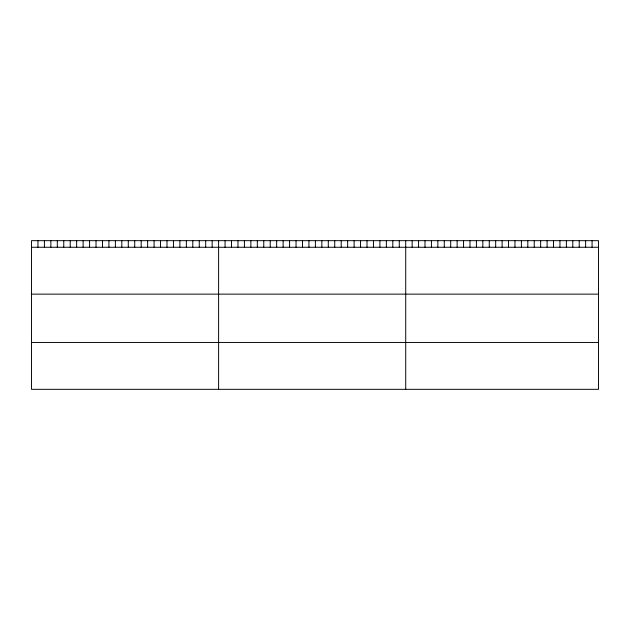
<?xml version="1.0" encoding="UTF-8"?>
<svg xmlns="http://www.w3.org/2000/svg" width="630" height="630" viewBox="0 0 630 630"><rect width="100%" height="100%" fill="white"/><g stroke="black" fill="none" stroke-linecap="round" stroke-linejoin="round"><path stroke-width="0.94" d="M598.5 247.259L598.5 389.324L31.5 389.324L31.5 240.676L598.5 240.676L598.5 247.259L31.5 247.259M31.5 294.139L598.5 294.139M31.5 342.444L598.5 342.444M592.074 240.676L592.074 247.259M585.648 240.676L585.648 247.259M579.222 240.676L579.222 247.259M572.796 240.676L572.796 247.259M566.37 240.676L566.37 247.259M559.944 240.676L559.944 247.259M553.518 240.676L553.518 247.259M547.092 240.676L547.092 247.259M540.666 240.676L540.666 247.259M534.24 240.676L534.24 247.259M527.814 240.676L527.814 247.259M521.388 240.676L521.388 247.259M514.962 240.676L514.962 247.259M508.536 240.676L508.536 247.259M502.11 240.676L502.11 247.259M495.684 240.676L495.684 247.259M489.258 240.676L489.258 247.259M482.832 240.676L482.832 247.259M476.406 240.676L476.406 247.259M469.98 240.676L469.98 247.259M463.554 240.676L463.554 247.259M457.128 240.676L457.128 247.259M450.702 240.676L450.702 247.259M444.276 240.676L444.276 247.259M437.85 240.676L437.85 247.259M431.424 240.676L431.424 247.259M424.998 240.676L424.998 247.259M418.572 240.676L418.572 247.259M412.146 240.676L412.146 247.259M405.72 240.676L405.72 389.324M399.27 240.676L399.27 247.259M392.813 240.676L392.813 247.259M386.363 240.676L386.363 247.259M379.914 240.676L379.914 247.259M373.456 240.676L373.456 247.259M367.007 240.676L367.007 247.259M360.557 240.676L360.557 247.259M354.107 240.676L354.107 247.259M347.65 240.676L347.65 247.259M341.2 240.676L341.2 247.259M334.75 240.676L334.75 247.259M328.293 240.676L328.293 247.259M321.843 240.676L321.843 247.259M315.394 240.676L315.394 247.259M308.936 240.676L308.936 247.259M302.487 240.676L302.487 247.259M296.037 240.676L296.037 247.259M289.579 240.676L289.579 247.259M283.13 240.676L283.13 247.259M276.68 240.676L276.68 247.259M270.223 240.676L270.223 247.259M263.773 240.676L263.773 247.259M257.323 240.676L257.323 247.259M250.874 240.676L250.874 247.259M244.416 240.676L244.416 247.259M237.967 240.676L237.967 247.259M231.517 240.676L231.517 247.259M225.06 240.676L225.06 247.259M218.61 240.676L218.61 389.324M212.16 240.676L212.16 247.259M205.703 240.676L205.703 247.259M199.253 240.676L199.253 247.259M192.804 240.676L192.804 247.259M186.346 240.676L186.346 247.259M179.897 240.676L179.897 247.259M173.447 240.676L173.447 247.259M166.997 240.676L166.997 247.259M160.54 240.676L160.54 247.259M154.09 240.676L154.09 247.259M147.64 240.676L147.64 247.259M141.183 240.676L141.183 247.259M134.733 240.676L134.733 247.259M128.284 240.676L128.284 247.259M121.826 240.676L121.826 247.259M115.377 240.676L115.377 247.259M108.927 240.676L108.927 247.259M102.469 240.676L102.469 247.259M96.02 240.676L96.02 247.259M89.57 240.676L89.57 247.259M83.113 240.676L83.113 247.259M76.663 240.676L76.663 247.259M70.213 240.676L70.213 247.259M63.764 240.676L63.764 247.259M57.306 240.676L57.306 247.259M50.857 240.676L50.857 247.259M44.407 240.676L44.407 247.259M37.95 240.676L37.95 247.259"/></g></svg>
